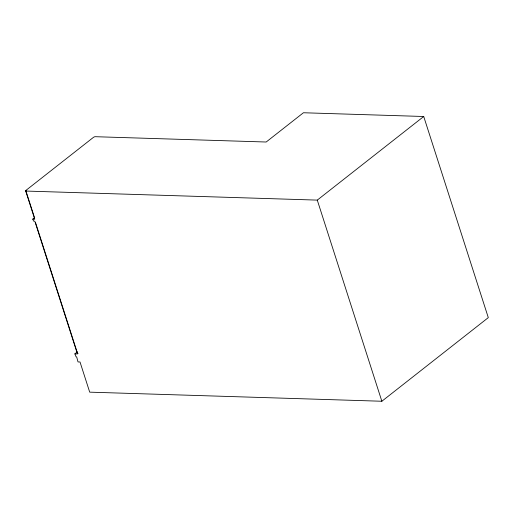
<?xml version="1.0" encoding="UTF-8"?>
<svg xmlns="http://www.w3.org/2000/svg" width="514" height="514" viewBox="0 0 514 514"><rect width="100%" height="100%" fill="white"/><g stroke="black" fill="none" stroke-linecap="round" stroke-linejoin="round"><path stroke-width="0.77" d="M34.586 217.904L25.79 190.501L93.651 137.199L94.891 136.692L266.168 142.018L303.427 112.752L423.722 116.498L488.3 317.626L381.857 401.248L89.706 392.156L80.017 361.991L78.012 361.927L76.682 356.909L76.111 356.889L74.858 353.863L77.37 351.884M74.858 353.863L77.434 353.94L34.811 221.193L33.667 221.161L32.735 219.137L34.74 219.202L25.7 191.047L26.368 190.521L25.79 190.501M32.735 219.137L34.624 217.66M25.7 191.047L317.279 200.113L423.722 116.498M77.524 353.401L78.102 353.42M317.279 200.113L381.857 401.248M35.472 222.421L77.28 352.643"/></g></svg>
